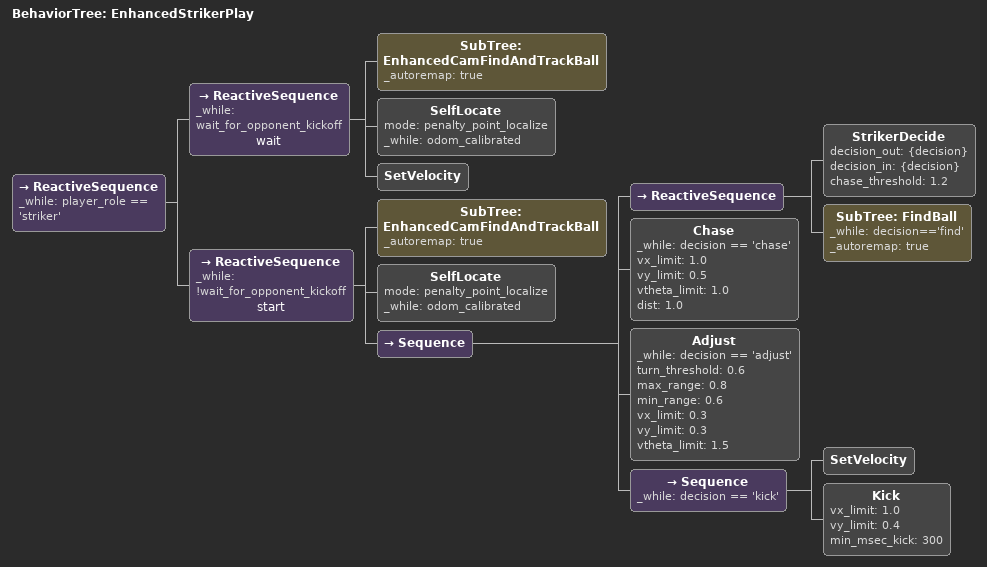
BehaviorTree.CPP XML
<root BTCPP_format="4" >
   <include path="./subtree_enhanced_cam_find_and_track_ball.xml" />
   <include path="./subtree_find_ball.xml" />

   <BehaviorTree ID="EnhancedStrikerPlay">
      <ReactiveSequence _while="player_role == 'striker'">
         <ReactiveSequence _while="wait_for_opponent_kickoff" name="wait">
            <SubTree ID="EnhancedCamFindAndTrackBall" _autoremap="true" />
            <SelfLocate mode="penalty_point_localize" _while="odom_calibrated" />
            <SetVelocity />
         </ReactiveSequence>
         <ReactiveSequence _while="!wait_for_opponent_kickoff" name="start">
            <SubTree ID="EnhancedCamFindAndTrackBall" _autoremap="true" />
            <SelfLocate mode="penalty_point_localize" _while="odom_calibrated" />
            <Sequence>
                  <ReactiveSequence>
                     <StrikerDecide decision_out="{decision}" decision_in="{decision}" chase_threshold="1.2" />
                     <SubTree ID="FindBall" _while="decision=='find'" _autoremap="true" />
                  </ReactiveSequence>
                  <Chase   _while="decision == 'chase'"  vx_limit="1.0"  vy_limit="0.5"  vtheta_limit="1.0"  dist="1.0"/>
                  <Adjust  _while="decision == 'adjust'"     turn_threshold="0.6" max_range="0.8" min_range="0.6" vx_limit="0.3" vy_limit="0.3" vtheta_limit="1.5"  />
                  <Sequence  _while="decision == 'kick'">
                     <SetVelocity />
                     <Kick vx_limit="1.0" vy_limit="0.4" min_msec_kick="300"/>
                  </Sequence>
            </Sequence>
         </ReactiveSequence>
      </ReactiveSequence>
   </BehaviorTree>
</root>
